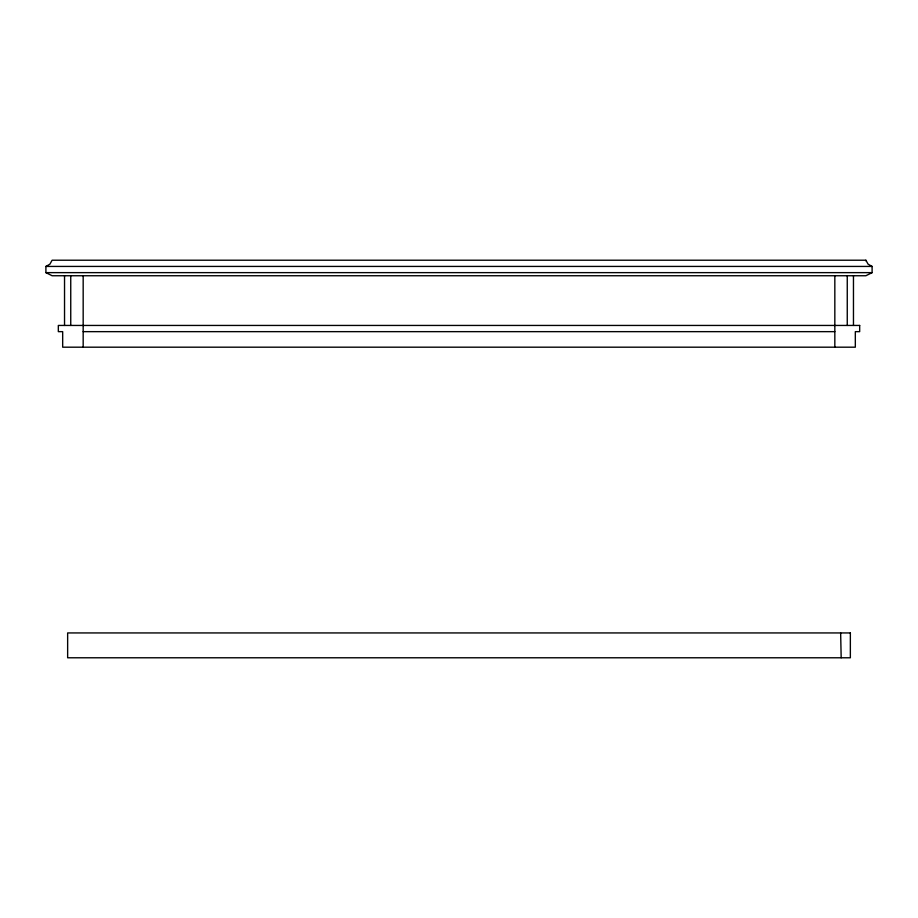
<?xml version="1.0" encoding="UTF-8"?>
<svg xmlns="http://www.w3.org/2000/svg" width="918" height="918" viewBox="0 0 918 918"><rect width="100%" height="100%" fill="white"/><g stroke="black" fill="none" stroke-linecap="round" stroke-linejoin="round"><path stroke-width="1.38" d="M872.1 272.635L865.892 275.744L52.108 275.744L45.9 272.635L45.9 266.427L49.882 264.2L52.108 260.219L865.892 260.219L868.118 264.2L872.1 266.427L872.1 272.635L45.9 272.635M866.099 260.953L865.892 260.219M45.9 266.427L872.1 266.427M83.171 331.65L834.829 331.65M840.647 632.938L841.175 657.781M853.465 275.744L853.465 325.442M847.257 275.744L847.257 325.442M834.829 275.744L834.829 347.188M83.171 275.744L83.171 347.188M70.743 275.744L70.743 325.442M64.535 275.744L64.535 325.442M859.673 325.442L58.327 325.442L58.327 331.65L62.676 331.65L62.676 347.188L855.324 347.188L855.324 331.65L859.673 331.65L859.673 325.442M850.355 632.938L67.645 632.938L67.645 657.781L850.355 657.781L850.355 632.938"/></g></svg>
